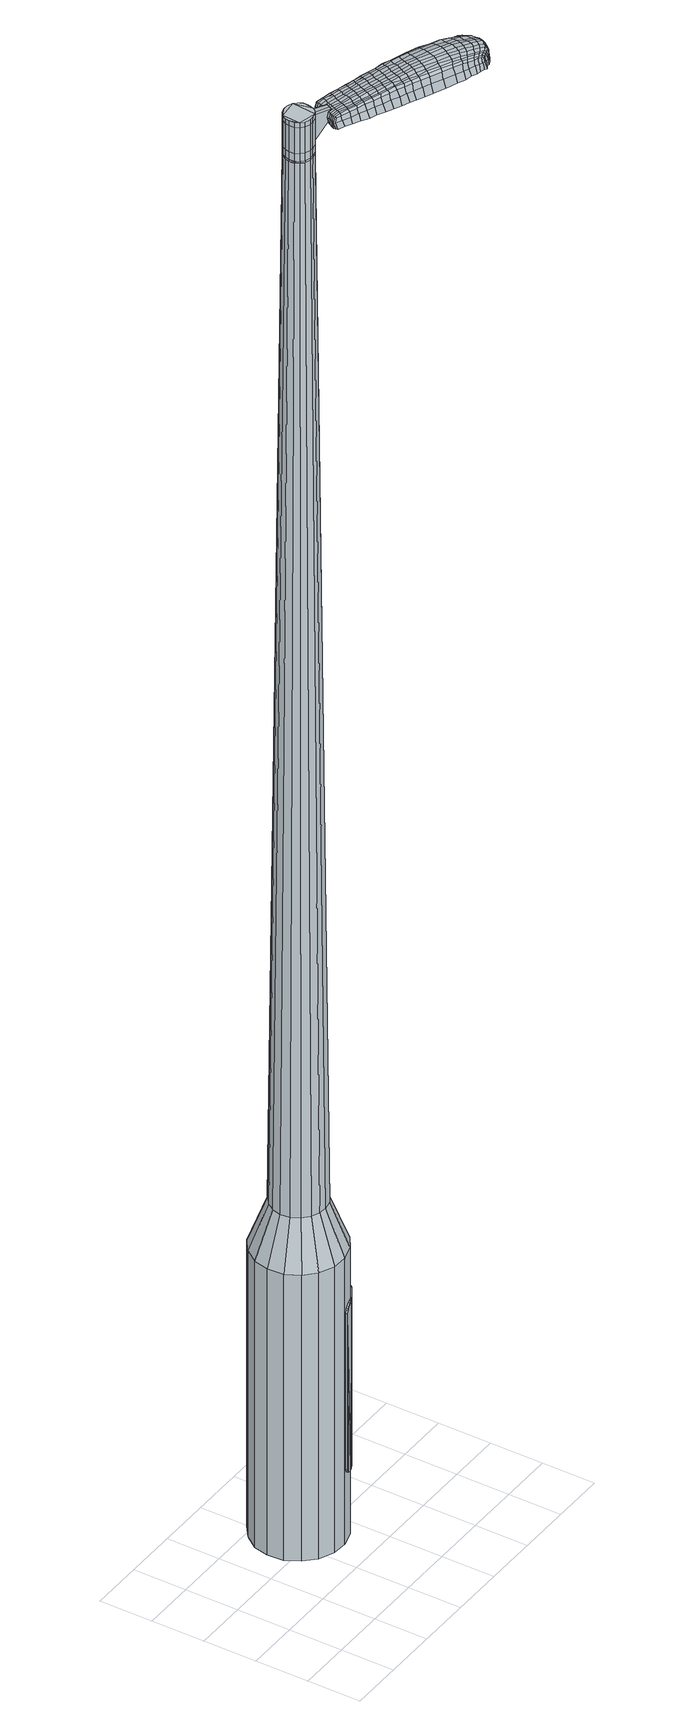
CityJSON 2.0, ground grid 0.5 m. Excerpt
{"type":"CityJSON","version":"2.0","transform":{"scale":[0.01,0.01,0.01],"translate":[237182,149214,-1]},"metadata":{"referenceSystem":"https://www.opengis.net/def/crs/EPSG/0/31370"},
"CityObjects":{
"object1":{"type":"GenericCityObject","attributes":{"cluster":258,"mean_distance_to_centroid":0.252,"new_centroid_x":237183.16,"new_centroid_y":149215.16,"mean_distance_to_camera":8.84,"H1":81.53,"H2":32.32,"Z_final":113.96,"cluster2":-1,"proj_x":237180.24,"proj_y":149221.63,"id_line":38755,"bearing_l":65.73,"distance":7.1,"orientation":"right","G_obj":335.73},"geometry":[{"type":"MultiSurface","lod":"2","boundaries":[[[0,1,2,3]],[[1,4,5,2]],[[4,6,7,5]],[[6,8,9,7]],[[8,10,11,9]],[[10,12,13,11]],[[12,14,15,13]],[[14,16,17,15]],[[16,18,19,17]],[[18,20,21,19]],[[20,22,23,21]],[[22,24,25,23]],[[24,26,27,25]],[[26,28,29,27]],[[28,30,31,29]],[[30,32,33,31]],[[32,34,35,33]],[[34,0,3,35]],[[36,37,38,39]],[[38,40,41,42]],[[41,43,42]],[[42,44,45,46]],[[45,47,46]],[[46,48,49,50]],[[49,51,50]],[[42,46,50,38]],[[50,52,39,38]],[[53,36,39]],[[2,5,7,35]],[[7,9,11,15]],[[11,13,15]],[[15,17,19,23]],[[19,21,23]],[[23,25,27,31]],[[27,29,31]],[[15,23,31,7]],[[31,33,35,7]],[[3,2,35]],[[1,0,54,55]],[[0,34,56,54]],[[34,32,57,56]],[[32,30,58,57]],[[30,28,59,58]],[[28,26,60,59]],[[26,24,61,60]],[[24,22,62,61]],[[22,20,63,62]],[[20,18,64,63]],[[18,16,65,64]],[[16,14,66,65]],[[14,12,67,66]],[[12,10,68,67]],[[10,8,69,68]],[[8,6,70,69]],[[6,4,71,70]],[[4,1,55,71]],[[55,54,72,73]],[[54,56,74,72]],[[56,57,75,74]],[[57,58,76,75]],[[58,59,77,76]],[[59,60,78,77]],[[60,61,79,78]],[[61,62,80,79]],[[62,63,81,80]],[[63,64,82,81]],[[64,65,83,82]],[[65,66,84,83]],[[66,67,85,84]],[[67,68,86,85]],[[68,69,87,86]],[[69,70,88,87]],[[70,71,89,88]],[[71,55,73,89]],[[90,91,92,93]],[[74,94,91,90]],[[95,96,94,74]],[[97,98,96,95]],[[99,100,98,97]],[[101,102,100,99]],[[79,103,102,101]],[[80,104,103,79]],[[105,106,104,80]],[[82,107,106,105]],[[83,108,107,82]],[[109,110,108,83]],[[111,112,110,109]],[[113,114,112,111]],[[87,115,114,113]],[[88,116,115,87]],[[89,117,116,88]],[[93,92,117,89]],[[118,119,120,121]],[[122,118,121,123]],[[124,122,123,125]],[[126,124,125,127]],[[128,126,127,129]],[[130,128,129,131]],[[132,130,131,133]],[[134,132,133,135]],[[136,134,135,137]],[[138,136,137,139]],[[140,138,139,141]],[[142,140,141,143]],[[144,142,143,145]],[[146,144,145,147]],[[148,146,147,149]],[[150,148,149,151]],[[73,72,90,93]],[[72,74,90]],[[75,95,74]],[[75,76,97,95]],[[76,77,99,97]],[[77,78,101,99]],[[78,79,101]],[[81,105,80]],[[81,82,105]],[[84,109,83]],[[84,85,111,109]],[[85,86,113,111]],[[86,87,113]],[[73,93,89]],[[152,153,92,91]],[[153,117,92]],[[154,114,115]],[[154,155,112,114]],[[155,156,110,112]],[[156,108,110]],[[157,106,107]],[[157,104,106]],[[158,102,103]],[[158,159,100,102]],[[159,160,98,100]],[[160,161,96,98]],[[161,94,96]],[[152,91,94]],[[39,52,150,162]],[[153,152,163,151]],[[53,39,162,119]],[[152,94,120,163]],[[36,53,119,118]],[[94,161,121,120]],[[37,36,118,122]],[[161,160,123,121]],[[38,37,122,124]],[[160,159,125,123]],[[40,38,124,126]],[[159,158,127,125]],[[41,40,126,128]],[[158,103,129,127]],[[43,41,128,130]],[[103,104,131,129]],[[42,43,130,132]],[[104,157,133,131]],[[44,42,132,134]],[[157,107,135,133]],[[45,44,134,136]],[[107,108,137,135]],[[47,45,136,138]],[[108,156,139,137]],[[46,47,138,140]],[[156,155,141,139]],[[48,46,140,142]],[[155,154,143,141]],[[49,48,142,144]],[[154,115,145,143]],[[51,49,144,146]],[[115,116,147,145]],[[50,51,146,148]],[[116,117,149,147]],[[52,50,148,150]],[[117,153,151,149]],[[150,151,164,165]],[[151,163,166,164]],[[163,120,167,166]],[[120,119,168,167]],[[119,162,169,168]],[[162,150,165,169]],[[170,171,172,173]],[[174,170,173,175]],[[170,174,176,177]],[[171,170,177,178]],[[179,180,181,182]],[[183,179,182,184]],[[179,183,185,186]],[[180,179,186,187]],[[188,189,190,191]],[[192,188,191,193]],[[188,192,194,195]],[[189,188,195,196]],[[197,198,199,200]],[[201,197,200,202]],[[197,201,203,204]],[[198,197,204,205]],[[206,207,208,209]],[[210,206,209,211]],[[206,210,212,213]],[[207,206,213,214]],[[215,216,217,218]],[[219,215,218,220]],[[215,219,221,222]],[[216,215,222,223]],[[224,225,226,227]],[[216,224,227,217]],[[224,216,223,228]],[[225,224,228,229]],[[230,231,232,233]],[[225,230,233,226]],[[230,225,229,234]],[[231,230,234,235]],[[236,174,175,237]],[[231,236,237,232]],[[236,231,235,238]],[[174,236,238,176]],[[239,240,241,242]],[[243,239,242,244]],[[239,243,245,246]],[[240,239,246,247]],[[248,249,250,251]],[[240,248,251,241]],[[248,240,247,252]],[[249,248,252,253]],[[254,255,256,257]],[[249,254,257,250]],[[254,249,253,258]],[[255,254,258,259]],[[260,261,262,263]],[[255,260,263,256]],[[260,255,259,264]],[[261,260,264,265]],[[266,171,178,267]],[[261,266,267,262]],[[266,261,265,268]],[[171,266,268,172]],[[269,270,271,272]],[[273,269,272,274]],[[269,273,275,276]],[[270,269,276,277]],[[278,279,280,281]],[[270,278,281,271]],[[278,270,277,282]],[[279,278,282,283]],[[284,285,286,287]],[[279,284,287,280]],[[284,279,283,288]],[[285,284,288,289]],[[290,183,184,291]],[[285,290,291,286]],[[290,285,289,292]],[[183,290,292,185]],[[293,294,295,296]],[[297,293,296,298]],[[293,297,299,300]],[[294,293,300,301]],[[302,303,304,305]],[[294,302,305,295]],[[302,294,301,306]],[[303,302,306,307]],[[308,309,310,311]],[[303,308,311,304]],[[308,303,307,312]],[[309,308,312,313]],[[314,315,316,317]],[[309,314,317,310]],[[314,309,313,318]],[[315,314,318,319]],[[320,180,187,321]],[[315,320,321,316]],[[320,315,319,322]],[[180,320,322,181]],[[323,209,208,324]],[[325,323,324,326]],[[323,325,327,328]],[[209,323,328,211]],[[329,325,326,330]],[[331,329,330,332]],[[329,331,333,334]],[[325,329,334,327]],[[335,331,332,336]],[[337,335,336,338]],[[335,337,339,340]],[[331,335,340,333]],[[341,337,338,342]],[[343,341,342,344]],[[341,343,345,346]],[[337,341,346,339]],[[347,343,344,348]],[[198,347,348,199]],[[347,198,205,349]],[[343,347,349,345]],[[350,351,196,195]],[[352,350,195,194]],[[350,352,353,354]],[[351,350,354,355]],[[356,357,355,354]],[[358,356,354,353]],[[356,358,359,360]],[[357,356,360,361]],[[362,363,361,360]],[[364,362,360,359]],[[362,364,365,366]],[[363,362,366,367]],[[368,369,367,366]],[[370,368,366,365]],[[368,370,203,201]],[[369,368,201,202]],[[371,372,373,374]],[[273,371,374,275]],[[371,273,274,375]],[[372,371,375,376]],[[377,192,193,378]],[[372,377,378,373]],[[377,372,376,379]],[[192,377,379,194]],[[380,381,382,383]],[[219,380,383,221]],[[380,219,220,384]],[[381,380,384,385]],[[386,387,388,389]],[[381,386,389,382]],[[386,381,385,390]],[[387,386,390,391]],[[392,189,196,393]],[[387,392,393,388]],[[392,387,391,394]],[[189,392,394,190]],[[395,396,397,398]],[[177,395,398,178]],[[395,177,176,399]],[[396,395,399,400]],[[401,402,403,404]],[[396,401,404,397]],[[401,396,400,405]],[[402,401,405,406]],[[407,200,199,408]],[[402,407,408,403]],[[407,402,406,409]],[[200,407,409,202]],[[410,411,412,413]],[[182,410,413,184]],[[410,182,181,414]],[[411,410,414,415]],[[416,204,203,417]],[[411,416,417,412]],[[416,411,415,418]],[[204,416,418,205]],[[419,420,421,422]],[[297,419,422,299]],[[419,297,298,423]],[[420,419,423,424]],[[425,210,211,426]],[[420,425,426,421]],[[425,420,424,427]],[[210,425,427,212]],[[428,429,430,431]],[[243,428,431,245]],[[428,243,244,432]],[[429,428,432,433]],[[434,435,436,437]],[[429,434,437,430]],[[434,429,433,438]],[[435,434,438,439]],[[440,207,214,441]],[[435,440,441,436]],[[440,435,439,442]],[[207,440,442,208]],[[443,444,433,432]],[[242,443,432,244]],[[443,242,241,445]],[[444,443,445,446]],[[447,448,439,438]],[[444,447,438,433]],[[447,444,446,449]],[[448,447,449,450]],[[451,324,208,442]],[[448,451,442,439]],[[451,448,450,452]],[[324,451,452,326]],[[453,454,455,456]],[[300,453,456,301]],[[453,300,299,422]],[[454,453,422,421]],[[457,328,327,458]],[[454,457,458,455]],[[457,454,421,426]],[[328,457,426,211]],[[459,460,446,445]],[[251,459,445,241]],[[459,251,250,461]],[[460,459,461,462]],[[463,464,450,449]],[[460,463,449,446]],[[463,460,462,465]],[[464,463,465,466]],[[467,330,326,452]],[[464,467,452,450]],[[467,464,466,468]],[[330,467,468,332]],[[469,470,471,472]],[[306,469,472,307]],[[469,306,301,456]],[[470,469,456,455]],[[473,334,333,474]],[[470,473,474,471]],[[473,470,455,458]],[[334,473,458,327]],[[475,476,462,461]],[[257,475,461,250]],[[475,257,256,477]],[[476,475,477,478]],[[479,480,466,465]],[[476,479,465,462]],[[479,476,478,481]],[[480,479,481,482]],[[483,336,332,468]],[[480,483,468,466]],[[483,480,482,484]],[[336,483,484,338]],[[485,486,487,488]],[[312,485,488,313]],[[485,312,307,472]],[[486,485,472,471]],[[489,340,339,490]],[[486,489,490,487]],[[489,486,471,474]],[[340,489,474,333]],[[491,492,478,477]],[[263,491,477,256]],[[491,263,262,493]],[[492,491,493,494]],[[495,496,482,481]],[[492,495,481,478]],[[495,492,494,497]],[[496,495,497,498]],[[499,342,338,484]],[[496,499,484,482]],[[499,496,498,500]],[[342,499,500,344]],[[501,502,503,504]],[[318,501,504,319]],[[501,318,313,488]],[[502,501,488,487]],[[505,346,345,506]],[[502,505,506,503]],[[505,502,487,490]],[[346,505,490,339]],[[507,508,494,493]],[[267,507,493,262]],[[507,267,178,398]],[[508,507,398,397]],[[509,510,498,497]],[[508,509,497,494]],[[509,508,397,404]],[[510,509,404,403]],[[511,348,344,500]],[[510,511,500,498]],[[511,510,403,408]],[[348,511,408,199]],[[512,513,415,414]],[[322,512,414,181]],[[512,322,319,504]],[[513,512,504,503]],[[514,349,205,418]],[[513,514,418,415]],[[514,513,503,506]],[[349,514,506,345]],[[515,516,376,375]],[[272,515,375,274]],[[515,272,271,517]],[[516,515,517,518]],[[519,352,194,379]],[[516,519,379,376]],[[519,516,518,520]],[[352,519,520,353]],[[521,522,523,524]],[[222,521,524,223]],[[521,222,221,383]],[[522,521,383,382]],[[525,526,527,528]],[[522,525,528,523]],[[525,522,382,389]],[[526,525,389,388]],[[529,351,355,530]],[[526,529,530,527]],[[529,526,388,393]],[[351,529,393,196]],[[531,532,518,517]],[[281,531,517,271]],[[531,281,280,533]],[[532,531,533,534]],[[535,358,353,520]],[[532,535,520,518]],[[535,532,534,536]],[[358,535,536,359]],[[537,538,539,540]],[[228,537,540,229]],[[537,228,223,524]],[[538,537,524,523]],[[541,542,543,544]],[[538,541,544,539]],[[541,538,523,528]],[[542,541,528,527]],[[545,357,361,546]],[[542,545,546,543]],[[545,542,527,530]],[[357,545,530,355]],[[547,548,534,533]],[[287,547,533,280]],[[547,287,286,549]],[[548,547,549,550]],[[551,364,359,536]],[[548,551,536,534]],[[551,548,550,552]],[[364,551,552,365]],[[553,554,555,556]],[[234,553,556,235]],[[553,234,229,540]],[[554,553,540,539]],[[557,558,559,560]],[[554,557,560,555]],[[557,554,539,544]],[[558,557,544,543]],[[561,363,367,562]],[[558,561,562,559]],[[561,558,543,546]],[[363,561,546,361]],[[563,564,550,549]],[[291,563,549,286]],[[563,291,184,413]],[[564,563,413,412]],[[565,370,365,552]],[[564,565,552,550]],[[565,564,412,417]],[[370,565,417,203]],[[566,567,400,399]],[[238,566,399,176]],[[566,238,235,556]],[[567,566,556,555]],[[568,569,406,405]],[[567,568,405,400]],[[568,567,555,560]],[[569,568,560,559]],[[570,369,202,409]],[[569,570,409,406]],[[570,569,559,562]],[[369,570,562,367]],[[571,572,573,574]],[[574,573,575,576]],[[577,575,573,578]],[[578,573,572,579]],[[580,581,582,583]],[[583,582,584,585]],[[586,584,582,587]],[[587,582,581,588]],[[589,590,591,592]],[[592,591,593,594]],[[595,593,591,596]],[[596,591,590,597]],[[598,599,600,601]],[[601,600,602,603]],[[604,602,600,605]],[[605,600,599,606]],[[607,608,609,610]],[[610,609,611,612]],[[613,611,609,614]],[[614,609,608,615]],[[616,617,618,619]],[[619,618,620,621]],[[622,620,618,623]],[[623,618,617,624]],[[625,626,627,628]],[[628,627,617,616]],[[624,617,627,629]],[[629,627,626,630]],[[631,632,633,634]],[[634,633,626,625]],[[630,626,633,635]],[[635,633,632,636]],[[576,575,637,638]],[[638,637,632,631]],[[636,632,637,639]],[[639,637,575,577]],[[640,641,642,643]],[[643,642,644,645]],[[646,644,642,647]],[[647,642,641,648]],[[649,650,651,652]],[[652,651,641,640]],[[648,641,651,653]],[[653,651,650,654]],[[655,656,657,658]],[[658,657,650,649]],[[654,650,657,659]],[[659,657,656,660]],[[661,662,663,664]],[[664,663,656,655]],[[660,656,663,665]],[[665,663,662,666]],[[579,572,667,668]],[[668,667,662,661]],[[666,662,667,669]],[[669,667,572,571]],[[670,671,672,673]],[[673,672,674,675]],[[676,674,672,677]],[[677,672,671,678]],[[679,680,681,682]],[[682,681,671,670]],[[678,671,681,683]],[[683,681,680,684]],[[685,686,687,688]],[[688,687,680,679]],[[684,680,687,689]],[[689,687,686,690]],[[585,584,691,692]],[[692,691,686,685]],[[690,686,691,693]],[[693,691,584,586]],[[694,695,696,697]],[[697,696,698,699]],[[700,698,696,701]],[[701,696,695,702]],[[703,704,705,706]],[[706,705,695,694]],[[702,695,705,707]],[[707,705,704,708]],[[709,710,711,712]],[[712,711,704,703]],[[708,704,711,713]],[[713,711,710,714]],[[715,716,717,718]],[[718,717,710,709]],[[714,710,717,719]],[[719,717,716,720]],[[588,581,721,722]],[[722,721,716,715]],[[720,716,721,723]],[[723,721,581,580]],[[607,610,724,725]],[[725,724,726,727]],[[728,726,724,168]],[[168,724,610,612]],[[727,726,729,730]],[[730,729,731,732]],[[733,731,729,734]],[[734,729,726,728]],[[732,731,735,736]],[[736,735,737,738]],[[739,737,735,740]],[[740,735,731,733]],[[738,737,741,742]],[[742,741,743,744]],[[745,743,741,746]],[[746,741,737,739]],[[744,743,747,748]],[[748,747,599,598]],[[606,599,747,749]],[[749,747,743,745]],[[597,750,751,596]],[[596,751,752,595]],[[753,752,751,754]],[[754,751,750,755]],[[755,756,757,754]],[[754,757,758,753]],[[759,758,757,760]],[[760,757,756,761]],[[761,762,763,760]],[[760,763,764,759]],[[765,764,763,766]],[[766,763,762,767]],[[767,768,769,766]],[[766,769,770,765]],[[604,770,769,602]],[[602,769,768,603]],[[771,772,773,774]],[[774,773,674,676]],[[675,674,773,775]],[[775,773,772,776]],[[594,593,777,778]],[[778,777,772,771]],[[776,772,777,779]],[[779,777,593,595]],[[780,781,782,783]],[[783,782,620,622]],[[621,620,782,784]],[[784,782,781,785]],[[786,787,788,789]],[[789,788,781,780]],[[785,781,788,790]],[[790,788,787,791]],[[597,590,792,793]],[[793,792,787,786]],[[791,787,792,794]],[[794,792,590,589]],[[795,796,797,798]],[[798,797,578,579]],[[577,578,797,799]],[[799,797,796,800]],[[801,802,803,804]],[[804,803,796,795]],[[800,796,803,805]],[[805,803,802,806]],[[598,601,807,808]],[[808,807,802,801]],[[806,802,807,809]],[[809,807,601,603]],[[810,811,812,813]],[[813,812,583,585]],[[580,583,812,814]],[[814,812,811,815]],[[604,605,816,817]],[[817,816,811,810]],[[815,811,816,818]],[[818,816,605,606]],[[819,820,821,822]],[[822,821,698,700]],[[699,698,821,823]],[[823,821,820,824]],[[612,611,825,826]],[[826,825,820,819]],[[824,820,825,827]],[[827,825,611,613]],[[828,829,830,646]],[[830,644,646]],[[645,644,830,831]],[[831,830,829,832]],[[833,834,835,836]],[[836,835,829,828]],[[832,829,835,837]],[[837,835,834,838]],[[615,608,839,840]],[[840,839,834,833]],[[838,834,839,841]],[[841,839,608,607]],[[832,842,831]],[[831,842,643,645]],[[640,643,842,843]],[[838,844,845,837]],[[837,845,842,832]],[[843,842,845,846]],[[846,845,844,847]],[[607,725,848,841]],[[841,848,844,838]],[[847,844,848,849]],[[849,848,725,727]],[[850,851,852,853]],[[853,852,701,702]],[[700,701,852,822]],[[822,852,851,819]],[[728,168,854,855]],[[855,854,851,850]],[[819,851,854,826]],[[826,854,168,612]],[[856,857,843]],[[843,857,652,640]],[[649,652,857,858]],[[858,857,856,859]],[[847,860,861,846]],[[846,861,856,843]],[[859,856,861,862]],[[862,861,860,863]],[[727,730,864,849]],[[849,864,860,847]],[[863,860,864,865]],[[865,864,730,732]],[[866,867,868,869]],[[869,868,707,708]],[[702,707,868,853]],[[853,868,867,850]],[[733,734,870,871]],[[871,870,867,866]],[[850,867,870,855]],[[855,870,734,728]],[[859,872,873,858]],[[858,873,658,649]],[[655,658,873,874]],[[874,873,872,875]],[[863,876,877,862]],[[862,877,872,859]],[[875,872,877,878]],[[878,877,876,879]],[[732,736,880,865]],[[865,880,876,863]],[[879,876,880,881]],[[881,880,736,738]],[[882,883,884,885]],[[885,884,713,714]],[[708,713,884,869]],[[869,884,883,866]],[[739,740,886,887]],[[887,886,883,882]],[[866,883,886,871]],[[871,886,740,733]],[[875,888,889,874]],[[874,889,664,655]],[[661,664,889,890]],[[889,888,890]],[[879,891,892,878]],[[878,892,888,875]],[[890,888,892,893]],[[893,892,891,894]],[[738,742,895,881]],[[881,895,891,879]],[[894,891,895,896]],[[896,895,742,744]],[[897,898,899,900]],[[900,899,719,720]],[[714,719,899,885]],[[885,899,898,882]],[[745,746,901,902]],[[902,901,898,897]],[[882,898,901,887]],[[887,901,746,739]],[[903,904,890]],[[890,904,668,661]],[[579,668,904,798]],[[798,904,903,795]],[[894,905,906,893]],[[893,906,903,890]],[[795,903,906,804]],[[804,906,905,801]],[[744,748,907,896]],[[896,907,905,894]],[[801,905,907,808]],[[808,907,748,598]],[[815,908,909,814]],[[814,909,723,580]],[[720,723,909,900]],[[900,909,908,897]],[[606,749,910,818]],[[818,910,908,815]],[[897,908,910,902]],[[902,910,749,745]],[[776,911,912,775]],[[775,912,673,675]],[[670,673,912,913]],[[913,912,911,914]],[[595,752,915,779]],[[779,915,911,776]],[[914,911,915,916]],[[916,915,752,753]],[[917,918,919,920]],[[920,919,623,624]],[[622,623,919,783]],[[783,919,918,780]],[[921,922,923,924]],[[924,923,918,917]],[[780,918,923,789]],[[789,923,922,786]],[[755,750,925,926]],[[926,925,922,921]],[[786,922,925,793]],[[793,925,750,597]],[[914,927,928,913]],[[913,928,682,670]],[[679,682,928,929]],[[929,928,927,930]],[[753,758,931,916]],[[916,931,927,914]],[[930,927,931,932]],[[932,931,758,759]],[[933,934,935,936]],[[936,935,629,630]],[[624,629,935,920]],[[920,935,934,917]],[[937,938,939,940]],[[940,939,934,933]],[[917,934,939,924]],[[924,939,938,921]],[[761,756,941,942]],[[942,941,938,937]],[[921,938,941,926]],[[926,941,756,755]],[[930,943,944,929]],[[929,944,688,679]],[[685,688,944,945]],[[945,944,943,946]],[[759,764,947,932]],[[932,947,943,930]],[[946,943,947,948]],[[948,947,764,765]],[[949,950,951,952]],[[952,951,635,636]],[[630,635,951,936]],[[936,951,950,933]],[[953,954,955,956]],[[956,955,950,949]],[[933,950,955,940]],[[940,955,954,937]],[[767,762,957,958]],[[958,957,954,953]],[[937,954,957,942]],[[942,957,762,761]],[[946,959,960,945]],[[945,960,692,685]],[[585,692,960,813]],[[813,960,959,810]],[[765,770,961,948]],[[948,961,959,946]],[[810,959,961,817]],[[817,961,770,604]],[[800,962,963,799]],[[799,963,639,577]],[[636,639,963,952]],[[952,963,962,949]],[[806,964,965,805]],[[805,965,962,800]],[[949,962,965,956]],[[956,965,964,953]],[[603,768,966,809]],[[809,966,964,806]],[[953,964,966,958]],[[958,966,768,767]],[[571,574,173,172]],[[574,576,175,173]],[[586,587,186,185]],[[587,588,187,186]],[[589,592,191,190]],[[592,594,193,191]],[[613,614,213,212]],[[614,615,214,213]],[[616,619,218,217]],[[619,621,220,218]],[[625,628,227,226]],[[628,616,217,227]],[[631,634,233,232]],[[634,625,226,233]],[[576,638,237,175]],[[638,631,232,237]],[[646,647,246,245]],[[647,648,247,246]],[[648,653,252,247]],[[653,654,253,252]],[[654,659,258,253]],[[659,660,259,258]],[[660,665,264,259]],[[665,666,265,264]],[[666,669,268,265]],[[669,571,172,268]],[[676,677,276,275]],[[677,678,277,276]],[[678,683,282,277]],[[683,684,283,282]],[[684,689,288,283]],[[689,690,289,288]],[[690,693,292,289]],[[693,586,185,292]],[[694,697,296,295]],[[697,699,298,296]],[[703,706,305,304]],[[706,694,295,305]],[[709,712,311,310]],[[712,703,304,311]],[[715,718,317,316]],[[718,709,310,317]],[[588,722,321,187]],[[722,715,316,321]],[[771,774,374,373]],[[774,676,275,374]],[[594,778,378,193]],[[778,771,373,378]],[[621,784,384,220]],[[784,785,385,384]],[[785,790,390,385]],[[790,791,391,390]],[[791,794,394,391]],[[794,589,190,394]],[[699,823,423,298]],[[823,824,424,423]],[[824,827,427,424]],[[827,613,212,427]],[[828,646,431,430]],[[646,245,431]],[[833,836,437,436]],[[836,828,430,437]],[[615,840,441,214]],[[840,833,436,441]],[[967,968,969,970]],[[971,972,970,969]],[[973,974,975,976]],[[977,978,979,980]],[[968,981,982,969]],[[983,971,969,982]],[[984,973,976,985]],[[986,987,978,977]],[[981,988,989,982]],[[989,990,983,982]],[[991,984,985,992]],[[993,987,986,994]],[[988,995,996,989]],[[996,997,990,989]],[[998,991,992,999]],[[1000,993,994,1001]],[[1002,1003,1004,1005]],[[1006,1007,1003,1002]],[[1006,1008,1009,1007]],[[1008,1010,1011,1009]],[[1012,1013,1014,1015]],[[1016,1017,1013,1012]],[[1018,1019,1017,1016]],[[1020,1021,1019,1018]],[[1015,1004,1003,1012]],[[1012,1003,1007,1016]],[[1007,1009,1018,1016]],[[1009,1011,1020,1018]],[[976,975,972,971]],[[985,976,971,983]],[[990,992,985,983]],[[997,999,992,990]],[[977,980,974,973]],[[986,977,973,984]],[[994,986,984,991]],[[1001,994,991,998]],[[978,1002,1005,979]],[[987,1006,1002,978]],[[1008,1006,987,993]],[[1010,1008,993,1000]],[[1022,1023,1024,1025]],[[1024,1026,1027,1028]],[[1024,1028,1029,1030]],[[1024,1030,1025]],[[1031,1022,1025,1032]],[[1033,1032,1025,1034]],[[1035,1034,1025]],[[1036,1024,1023,1037]],[[1038,1036,1037,1039]],[[1040,1038,1039,1041]],[[1042,1040,1041,1043]],[[1044,1042,1043,1045]],[[1045,1046,1047,1048]],[[1045,1048,1049,1050]],[[1045,1050,1051,1052]],[[1051,1053,1054,1055]],[[1051,1055,1056,1057]],[[1051,1057,1052]],[[1045,1052,1044]],[[1058,1059,1023,1022]],[[1060,1061,1026,1024]],[[1062,1063,1035,1025]],[[1059,1064,1037,1023]],[[1065,1060,1024,1036]],[[1064,1066,1039,1037]],[[1067,1065,1036,1038]],[[1066,1068,1041,1039]],[[1069,1067,1038,1040]],[[1068,1070,1043,1041]],[[1071,1069,1040,1042]],[[1070,1072,1045,1043]],[[1073,1071,1042,1044]],[[1072,1074,1046,1045]],[[1075,1076,1053,1051]],[[1077,1073,1044,1052]],[[1047,1046,1074,1078]],[[1048,1047,1078,1079]],[[1049,1048,1079,1080]],[[1050,1049,1080,1081]],[[1051,1050,1081,1075]],[[1082,1058,1022,1031]],[[1083,1082,1031,1032]],[[1084,1083,1032,1033]],[[1085,1084,1033,1034]],[[1063,1085,1034,1035]],[[1027,1026,1061,1086]],[[1054,1053,1076,1087]],[[1028,1027,1086,1088]],[[1029,1028,1088,1089]],[[1030,1029,1089,1090]],[[1025,1030,1090,1062]],[[1055,1054,1087,1091]],[[1056,1055,1091,1092]],[[1057,1056,1092,1093]],[[1052,1057,1093,1077]]]}]}
},
"vertices":[
[157,100,384],[148,87,384],[148,87,96],[157,100,96],[136,79,384],[136,79,96],[122,75,384],[122,75,96],[108,76,384],[108,76,96],[94,82,384],[94,82,96],[84,92,384],[84,92,96],[77,105,384],[77,105,96],[76,120,384],[76,120,96],[79,134,384],[79,134,96],[88,146,384],[88,146,96],[100,155,384],[100,155,96],[114,159,384],[114,159,96],[128,158,384],[128,158,96],[142,152,384],[142,152,96],[152,142,384],[152,142,96],[159,128,384],[159,128,96],[160,114,384],[160,114,96],[131,121,1524],[129,125,1524],[126,128,1524],[130,111,1524],[121,130,1524],[117,130,1524],[108,126,1524],[112,129,1524],[106,122,1524],[105,118,1524],[107,109,1524],[105,113,1524],[110,106,1524],[115,104,1524],[124,105,1524],[119,104,1524],[128,108,1524],[131,116,1524],[141,107,429],[136,99,429],[143,115,429],[142,124,429],[138,132,429],[132,138,429],[124,141,429],[115,142,429],[107,140,429],[100,134,429],[95,127,429],[93,119,429],[94,110,429],[98,102,429],[104,96,429],[112,93,429],[120,92,429],[129,94,429],[130,111,1483],[128,108,1483],[131,116,1483],[131,121,1483],[129,125,1483],[126,128,1483],[121,130,1483],[117,130,1483],[112,129,1483],[108,126,1483],[106,122,1483],[105,118,1483],[105,113,1483],[107,109,1483],[110,106,1483],[115,104,1483],[119,104,1483],[124,105,1483],[130,112,1483],[130,112,1485],[127,108,1485],[127,108,1483],[131,116,1485],[130,120,1483],[130,120,1485],[128,124,1483],[128,124,1485],[125,128,1483],[125,128,1485],[121,129,1483],[121,129,1485],[117,130,1485],[112,129,1485],[109,126,1483],[109,126,1485],[106,122,1485],[105,118,1485],[106,113,1483],[106,113,1485],[108,109,1483],[108,109,1485],[111,106,1483],[111,106,1485],[115,104,1485],[119,104,1485],[124,105,1485],[131,121,1519],[131,116,1519],[131,116,1493],[131,121,1493],[129,125,1519],[129,125,1493],[126,128,1519],[126,128,1493],[121,130,1519],[121,130,1493],[117,130,1519],[117,130,1493],[112,129,1519],[112,129,1493],[108,126,1519],[108,126,1493],[106,122,1519],[106,122,1493],[105,118,1519],[105,118,1493],[105,113,1519],[105,113,1493],[107,109,1519],[107,109,1493],[110,106,1519],[110,106,1493],[115,104,1519],[115,104,1493],[119,104,1519],[119,104,1493],[124,105,1519],[124,105,1493],[128,108,1519],[128,108,1493],[130,111,1485],[128,108,1485],[110,106,1485],[107,109,1485],[105,113,1485],[108,126,1485],[121,130,1485],[126,128,1485],[129,125,1485],[131,121,1485],[130,111,1519],[130,111,1493],[146,101,1513],[146,101,1518],[147,104,1513],[149,107,1513],[149,107,1518],[147,104,1518],[207,55,1519],[200,59,1518],[201,57,1509],[207,53,1510],[214,52,1519],[215,50,1510],[214,53,1526],[207,57,1525],[200,60,1525],[223,90,1519],[216,93,1518],[215,92,1525],[221,89,1525],[231,87,1519],[229,86,1526],[233,88,1510],[225,91,1510],[218,94,1509],[283,44,1519],[281,41,1519],[282,41,1513],[283,44,1513],[283,48,1519],[284,48,1513],[282,49,1524],[281,45,1524],[279,42,1524],[215,75,1530],[208,78,1529],[207,75,1529],[214,72,1530],[223,71,1531],[222,68,1531],[225,74,1530],[216,78,1530],[210,81,1529],[141,108,1512],[140,105,1512],[141,105,1517],[142,107,1517],[143,110,1512],[144,110,1517],[143,110,1506],[142,107,1506],[141,105,1506],[261,32,1519],[258,33,1519],[258,32,1512],[262,31,1512],[264,32,1518],[264,30,1512],[264,33,1522],[262,34,1523],[258,35,1524],[254,35,1519],[248,37,1519],[249,35,1512],[254,33,1512],[254,36,1524],[248,38,1525],[243,39,1519],[236,42,1519],[236,40,1511],[243,37,1511],[243,40,1526],[235,44,1526],[225,47,1519],[226,45,1510],[225,48,1526],[141,90,1513],[148,86,1513],[148,87,1518],[141,91,1517],[136,93,1512],[138,93,1516],[137,91,1506],[142,88,1507],[148,85,1507],[155,83,1514],[161,79,1515],[161,81,1520],[154,84,1519],[155,81,1507],[162,77,1507],[168,76,1515],[174,72,1516],[174,74,1522],[168,77,1521],[168,74,1508],[175,70,1508],[181,69,1517],[188,65,1517],[187,67,1524],[181,70,1523],[182,67,1508],[188,63,1509],[194,62,1518],[194,64,1524],[195,60,1509],[277,65,1519],[274,66,1519],[273,65,1524],[276,64,1523],[279,63,1518],[278,63,1522],[280,64,1512],[278,65,1512],[275,67,1512],[270,69,1519],[265,72,1519],[264,71,1525],[269,68,1524],[271,70,1512],[266,72,1512],[259,74,1519],[252,78,1519],[251,77,1526],[258,73,1526],[261,75,1511],[254,79,1511],[242,82,1519],[240,81,1526],[243,83,1510],[154,117,1513],[161,114,1513],[162,115,1507],[155,118,1507],[148,119,1512],[150,119,1506],[149,118,1516],[153,116,1517],[160,114,1518],[168,112,1514],[175,109,1515],[177,110,1507],[169,112,1507],[167,111,1519],[174,108,1520],[182,106,1515],[189,104,1516],[191,105,1508],[184,107,1508],[181,106,1521],[188,103,1522],[196,101,1517],[203,98,1517],[204,99,1509],[198,102,1508],[194,100,1523],[201,97,1524],[210,96,1518],[211,97,1509],[208,95,1524],[147,105,1519],[146,103,1519],[154,102,1520],[153,99,1520],[155,105,1520],[148,108,1519],[161,99,1522],[160,96,1522],[168,96,1523],[167,93,1523],[169,99,1523],[162,102,1521],[174,93,1524],[173,90,1524],[181,90,1525],[180,87,1525],[183,93,1525],[176,96,1524],[188,87,1526],[187,84,1526],[195,84,1527],[193,81,1527],[196,87,1527],[189,90,1526],[201,81,1528],[200,78,1528],[203,84,1528],[278,46,1527],[277,43,1527],[279,50,1526],[275,52,1527],[274,48,1528],[273,45,1528],[268,51,1529],[267,47,1529],[269,55,1528],[263,58,1530],[262,54,1530],[260,50,1530],[255,57,1531],[253,53,1531],[256,61,1530],[248,64,1531],[247,61,1531],[245,57,1531],[235,66,1531],[234,62,1531],[236,69,1531],[280,61,1518],[281,58,1519],[283,59,1513],[281,62,1513],[279,61,1523],[280,58,1523],[283,54,1519],[284,54,1513],[281,54,1524],[266,32,1518],[269,32,1518],[268,34,1523],[265,33,1523],[266,31,1513],[269,31,1513],[272,34,1519],[276,36,1519],[274,36,1524],[271,35,1523],[273,33,1513],[276,35,1513],[279,38,1519],[277,39,1524],[279,38,1513],[207,59,1528],[208,60,1528],[201,64,1528],[201,62,1527],[215,55,1528],[216,57,1529],[209,63,1529],[211,66,1530],[204,69,1529],[203,66,1528],[217,59,1529],[219,62,1530],[212,69,1530],[205,72,1529],[220,65,1531],[220,88,1528],[220,86,1529],[228,83,1529],[229,85,1528],[214,91,1527],[213,89,1528],[218,82,1529],[226,79,1530],[211,85,1528],[146,119,1512],[145,117,1512],[146,116,1517],[147,118,1517],[147,119,1506],[147,117,1506],[144,114,1512],[145,113,1517],[145,114,1506],[135,94,1512],[136,96,1512],[136,95,1506],[136,93,1506],[137,94,1517],[137,96,1517],[137,98,1512],[138,100,1512],[139,100,1506],[137,97,1506],[138,98,1517],[139,100,1517],[139,103,1512],[140,102,1506],[140,102,1517],[141,92,1519],[142,94,1519],[148,89,1520],[149,90,1520],[143,96,1519],[144,98,1519],[150,92,1520],[151,95,1520],[145,100,1519],[152,97,1520],[152,115,1519],[151,114,1519],[158,111,1520],[159,113,1520],[150,111,1519],[157,108,1520],[155,85,1521],[155,87,1521],[161,82,1522],[162,84,1522],[156,89,1521],[158,91,1521],[163,86,1522],[164,88,1523],[159,94,1522],[165,91,1523],[166,110,1521],[165,108,1521],[172,105,1522],[173,107,1522],[164,105,1521],[171,102,1522],[168,79,1523],[169,80,1523],[175,75,1524],[175,77,1524],[170,82,1523],[171,85,1524],[176,79,1525],[178,82,1525],[172,88,1524],[179,84,1525],[180,104,1523],[179,102,1523],[186,100,1524],[187,102,1524],[177,99,1524],[184,96,1525],[181,72,1525],[182,74,1525],[188,69,1526],[188,70,1526],[183,76,1526],[184,79,1526],[190,73,1527],[191,75,1527],[186,81,1526],[192,78,1527],[194,99,1525],[193,97,1525],[199,94,1526],[200,96,1526],[191,93,1526],[198,91,1527],[194,65,1527],[195,67,1527],[196,69,1527],[198,72,1528],[199,75,1528],[207,94,1527],[206,91,1527],[205,88,1528],[277,62,1525],[278,59,1525],[273,64,1526],[274,61,1526],[279,55,1526],[275,57,1527],[263,34,1525],[266,35,1525],[262,36,1526],[260,35,1525],[269,36,1525],[272,37,1526],[268,39,1527],[265,37,1526],[275,40,1526],[271,42,1527],[269,66,1526],[269,64,1527],[263,69,1527],[264,67,1528],[270,60,1528],[264,62,1529],[255,37,1526],[257,38,1527],[251,40,1528],[249,39,1527],[260,39,1527],[262,42,1528],[256,44,1529],[253,42,1528],[265,44,1528],[258,47,1530],[258,72,1528],[258,70,1529],[250,75,1528],[250,73,1529],[257,65,1529],[249,69,1530],[244,41,1528],[245,43,1528],[238,46,1529],[236,45,1528],[247,45,1529],[250,47,1530],[242,51,1530],[239,48,1530],[252,50,1530],[243,54,1531],[240,80,1529],[239,78,1529],[238,74,1530],[226,50,1528],[227,51,1529],[228,54,1530],[230,56,1530],[232,59,1531],[202,58,1509],[201,60,1518],[208,57,1518],[208,55,1509],[215,53,1519],[216,52,1510],[215,55,1525],[207,59,1525],[201,62,1525],[214,90,1525],[216,91,1518],[222,89,1518],[221,88,1525],[230,85,1519],[229,84,1525],[232,86,1510],[224,89,1509],[217,92,1509],[280,42,1513],[279,42,1519],[280,45,1519],[281,45,1513],[281,49,1519],[282,48,1513],[280,49,1524],[279,46,1524],[278,43,1524],[207,75,1528],[209,77,1528],[215,74,1529],[214,72,1529],[223,71,1529],[222,68,1529],[225,74,1529],[217,78,1529],[210,81,1528],[143,104,1516],[142,104,1512],[143,107,1512],[144,106,1516],[145,109,1512],[145,109,1516],[146,109,1506],[144,106,1506],[143,104,1506],[259,34,1512],[259,35,1519],[262,34,1518],[262,33,1512],[264,34,1518],[264,32,1512],[264,35,1522],[262,36,1523],[259,36,1523],[249,37,1512],[249,39,1519],[254,37,1519],[255,35,1512],[254,38,1524],[249,40,1525],[237,42,1511],[236,44,1519],[243,41,1519],[244,39,1511],[243,42,1525],[236,45,1526],[226,48,1519],[226,47,1510],[226,50,1526],[149,89,1518],[149,88,1513],[142,91,1513],[142,92,1517],[138,94,1512],[139,94,1515],[138,93,1506],[143,90,1506],[149,86,1507],[162,82,1520],[162,81,1514],[156,84,1514],[155,86,1519],[156,83,1507],[163,79,1507],[175,75,1522],[175,74,1516],[169,77,1515],[169,79,1521],[169,76,1508],[176,72,1508],[188,69,1523],[189,67,1517],[182,70,1516],[182,72,1522],[183,69,1508],[189,65,1508],[195,64,1517],[195,65,1524],[196,62,1509],[272,64,1523],[273,65,1519],[276,63,1518],[275,62,1523],[277,62,1518],[276,61,1522],[278,63,1512],[277,64,1512],[274,65,1512],[263,69,1525],[264,70,1519],[269,67,1519],[268,66,1524],[270,68,1512],[265,71,1512],[250,75,1526],[251,76,1519],[258,73,1519],[257,72,1525],[260,73,1511],[253,77,1511],[241,81,1519],[239,80,1526],[243,81,1510],[162,113,1507],[160,113,1513],[153,115,1513],[155,116,1506],[149,117,1512],[150,117,1506],[149,116,1515],[152,115,1517],[159,112,1518],[176,108,1507],[174,107,1514],[167,110,1514],[169,111,1507],[166,109,1519],[173,106,1520],[190,103,1508],[188,102,1516],[181,105,1515],[183,105,1508],[180,104,1521],[187,101,1522],[204,97,1508],[202,97,1517],[195,99,1516],[197,100,1508],[194,98,1522],[201,96,1523],[209,94,1517],[211,95,1509],[207,93,1524],[148,104,1518],[147,102,1518],[155,102,1519],[154,99,1519],[156,104,1519],[161,99,1520],[160,96,1520],[168,96,1521],[167,93,1521],[169,98,1521],[163,101,1520],[175,92,1523],[174,90,1523],[182,89,1524],[181,87,1524],[183,92,1524],[176,95,1523],[188,86,1525],[187,84,1525],[195,83,1526],[194,81,1526],[197,86,1526],[190,89,1525],[202,80,1527],[201,78,1527],[203,83,1527],[276,44,1526],[277,47,1526],[278,50,1525],[274,52,1526],[273,48,1526],[272,45,1526],[266,48,1528],[268,51,1528],[269,55,1527],[262,57,1528],[261,54,1529],[260,51,1529],[253,54,1530],[255,57,1530],[256,60,1529],[248,64,1530],[247,60,1530],[245,57,1530],[234,63,1530],[235,66,1530],[236,69,1530],[280,58,1513],[279,58,1518],[278,60,1518],[279,61,1512],[277,60,1523],[278,58,1523],[280,53,1519],[281,54,1513],[279,54,1523],[267,35,1523],[268,34,1518],[266,34,1518],[265,35,1523],[266,33,1512],[268,33,1512],[273,38,1523],[274,37,1519],[271,36,1519],[270,36,1523],[272,35,1513],[275,37,1513],[277,39,1519],[276,40,1524],[278,39,1513],[202,64,1527],[208,61,1527],[208,60,1527],[201,63,1526],[215,56,1527],[216,57,1528],[205,69,1528],[211,66,1528],[210,63,1528],[203,66,1527],[218,59,1528],[219,62,1529],[213,69,1529],[206,72,1528],[221,65,1529],[228,82,1528],[220,85,1527],[220,87,1527],[228,83,1527],[214,89,1526],[213,88,1527],[218,82,1528],[226,78,1528],[212,84,1527],[148,115,1516],[148,116,1512],[148,117,1512],[148,116,1516],[149,117,1506],[149,116,1506],[146,113,1512],[147,112,1516],[147,113,1506],[138,94,1506],[138,95,1512],[137,94,1512],[138,95,1516],[139,95,1516],[141,99,1506],[140,99,1512],[139,97,1512],[139,96,1506],[140,97,1516],[141,99,1516],[141,102,1512],[142,101,1506],[142,102,1516],[143,93,1518],[149,90,1519],[145,98,1518],[144,95,1518],[150,92,1519],[151,95,1519],[146,100,1518],[152,97,1519],[159,110,1519],[152,113,1518],[152,114,1518],[159,111,1519],[151,110,1518],[157,107,1519],[156,87,1520],[156,86,1520],[162,83,1521],[163,84,1521],[158,91,1520],[157,89,1520],[164,86,1521],[165,88,1521],[159,94,1520],[166,91,1521],[172,105,1521],[166,108,1520],[166,109,1520],[173,106,1521],[164,105,1520],[171,102,1521],[169,80,1522],[169,79,1522],[176,76,1523],[176,77,1523],[172,85,1522],[170,82,1522],[177,79,1523],[178,82,1524],[173,87,1523],[179,84,1524],[186,99,1523],[179,102,1522],[180,103,1522],[187,100,1523],[178,99,1522],[185,96,1523],[183,74,1524],[182,73,1524],[189,70,1525],[185,79,1525],[184,76,1524],[190,73,1525],[192,75,1526],[186,81,1525],[193,78,1526],[200,94,1525],[193,96,1524],[193,98,1524],[200,95,1525],[191,93,1524],[198,90,1525],[196,67,1526],[195,66,1526],[198,72,1527],[197,70,1526],[199,75,1527],[206,91,1526],[207,92,1526],[205,87,1526],[276,59,1524],[275,61,1524],[272,63,1525],[273,61,1525],[277,55,1525],[274,57,1525],[262,37,1525],[265,36,1524],[263,36,1524],[260,37,1525],[268,40,1526],[271,39,1525],[268,37,1524],[265,38,1525],[274,41,1525],[270,42,1526],[269,63,1526],[268,65,1526],[263,68,1526],[263,66,1527],[269,59,1526],[263,62,1527],[251,41,1527],[257,39,1526],[255,39,1526],[250,41,1526],[256,45,1528],[262,42,1527],[259,40,1526],[253,43,1527],[264,45,1527],[258,48,1528],[257,69,1527],[257,71,1527],[250,74,1527],[250,72,1528],[257,65,1528],[249,68,1529],[238,47,1528],[245,44,1527],[244,43,1527],[237,46,1527],[242,52,1529],[250,48,1529],[247,46,1528],[240,49,1528],[252,51,1529],[244,54,1530],[239,77,1528],[239,79,1528],[238,73,1529],[227,52,1528],[226,51,1528],[230,57,1529],[229,54,1529],[232,60,1530],[138,93,1508],[141,99,1508],[170,85,1509],[167,77,1509],[189,75,1510],[186,67,1510],[225,58,1512],[221,50,1512],[205,57,1511],[209,65,1511],[241,51,1513],[254,46,1514],[250,37,1514],[238,42,1513],[143,105,1508],[173,92,1509],[193,83,1510],[229,67,1512],[212,74,1511],[245,59,1513],[258,54,1514],[146,111,1508],[176,99,1509],[196,91,1510],[233,75,1512],[216,82,1511],[261,62,1514],[249,68,1513],[149,117,1508],[180,106,1509],[200,99,1510],[237,84,1512],[220,91,1511],[265,70,1514],[253,76,1513],[266,40,1514],[271,40,1514],[268,33,1514],[263,33,1514],[270,48,1514],[274,46,1514],[273,56,1514],[277,53,1514],[277,63,1514],[280,59,1514],[277,40,1515],[281,42,1515],[280,41,1515],[275,36,1515],[278,44,1515],[281,43,1515],[280,48,1515],[282,44,1515],[282,52,1515],[282,45,1515],[151,145,334],[154,142,334],[154,142,165],[144,152,171],[151,145,165],[149,147,165],[147,149,166],[145,151,167],[144,151,169],[149,147,334],[147,149,333],[145,151,332],[144,151,331],[144,152,328],[160,128,165],[160,128,334],[162,113,165],[162,113,334],[158,99,165],[158,99,334],[149,86,165],[149,86,334],[137,78,165],[137,78,334],[133,76,334],[130,75,334],[127,74,333],[125,74,332],[124,73,331],[123,73,328],[133,76,165],[123,73,171],[124,73,169],[125,74,167],[127,74,166],[130,75,165],[149,143,334],[152,140,334],[152,140,165],[149,143,165],[142,150,171],[142,150,328],[158,127,334],[158,127,165],[159,114,334],[159,114,165],[155,100,334],[155,100,165],[147,88,334],[147,88,165],[136,80,334],[136,80,165],[133,79,334],[123,76,328],[123,76,171],[133,79,165],[129,78,334],[126,77,333],[124,77,332],[123,76,331],[147,145,334],[145,147,333],[143,149,332],[142,149,331],[147,145,165],[123,76,169],[145,147,166],[143,149,167],[142,149,169],[124,77,167],[126,77,166],[129,78,165]
]}
